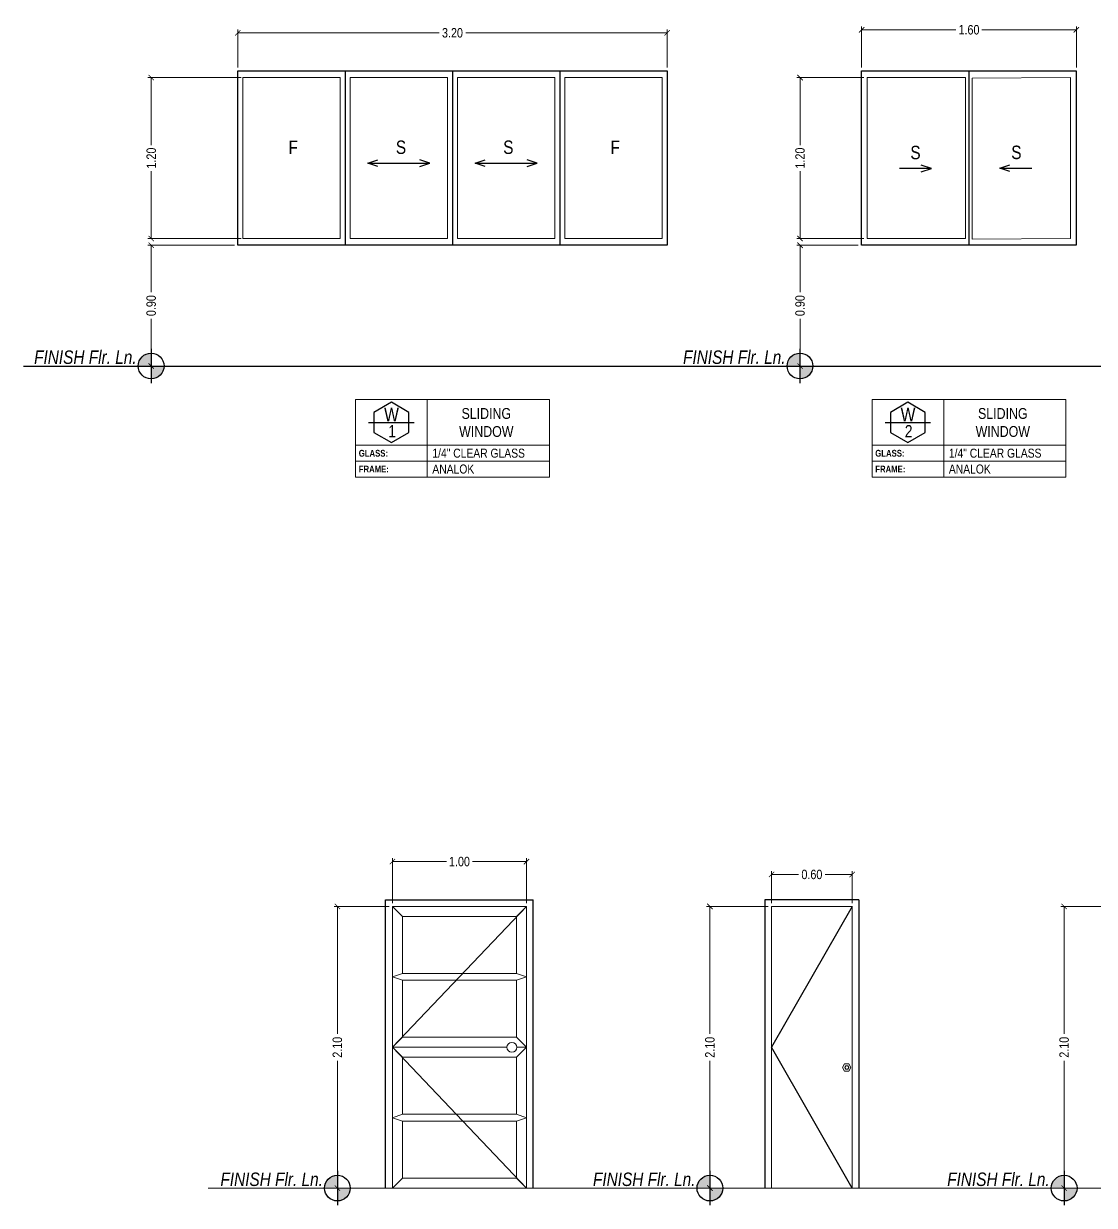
# Model space of a CAD drawing. Header units: metres. Extents: x -460 to 31334, y -1777 to 24987.
# Drawn here: x 129.09 to 137.06, y -799.13 to -790.32 of the extents above; entities that cross this region are included whole.
import ezdxf

# ---------------------------------------------------------------- set-up
doc = ezdxf.new("R2010")
doc.units = ezdxf.units.M
doc.header["$MEASUREMENT"] = 0
doc.linetypes.add('CENTERX2', pattern=[4, 2.5, -0.5, 0.5, -0.5])
doc.linetypes.add('DASHED2', pattern=[0.375, 0.25, -0.125])
doc.layers.get('Defpoints').update_dxf_attribs({"color": 2})
for name, color, linetype in [('01 FURNITURE', 8, 'Continuous'), ('Anno_Flr. Level', 1, 'Continuous'), ('Anno_Win&Dr Sched', 1, 'Continuous')]:
    doc.layers.add(name, color=color, linetype=linetype)
for name, color, linetype, lineweight in [('Anno_Dimension', 44, 'CENTERX2', 13), ('Arch_Door', 1, 'Continuous', 18), ('DOOR', 6, 'Continuous', 20)]:
    doc.layers.add(name, color=color, linetype=linetype, lineweight=lineweight)
doc.styles.add('AN100', font='ARIALN.TTF', dxfattribs={"height": 0.25})
doc.styles.add('rs', font='ARIALN.TTF')
doc.styles.add('scale 75', font='ARIALN.TTF', dxfattribs={"height": 0.125})
doc.styles.get("Standard").update_dxf_attribs({"font": 'arial.ttf'})
doc.dimstyles.new('FOOTING', dxfattribs={"dimtxt": 0.07, "dimasz": 0.04, "dimexe": 0.025, "dimexo": 0.025, "dimgap": 0.025, "dimtad": 0, "dimzin": 0, "dimdsep": 46, "dimtxsty": 'rs', "dimblk": 'ARCHTICK', "dimcen": 0.025, "dimclrd": 106, "dimclre": 67, "dimclrt": 3, "dimadec": 0, "dimazin": 0, "dimtfac": 1, "dimtofl": 0, "dimtmove": 0, "dimatfit": 3, "dimldrblk": 'ARCHTICK', "dimfxl": 0.1, "dimtolj": 1, "dimtzin": 0, "dimlwd": 0, "dimlwe": 0, "dimarcsym": 0})

# ---------------------------------------------------------------- blocks, each defined once
blk = doc.blocks.new('_ArchTick')
at = {"color": 0, "linetype": 'ByBlock', "const_width": 0.15}
blk.add_lwpolyline([(-0.5, -0.5), (0.5, 0.5)], dxfattribs=at)
blk = doc.blocks.new('*D360')
at = {"layer": '01 FURNITURE', "color": 67, "lineweight": 0, "transparency": 16777216}
for p, q in [((130.6811, -790.6491), (130.6811, -790.3656)), ((133.8811, -790.6491), (133.8811, -790.3656))]:
    blk.add_line(p, q, dxfattribs=at)
at = {"layer": '01 FURNITURE', "color": 106, "lineweight": 0, "transparency": 16777216}
for p, q in [((130.6811, -790.3906), (132.1816, -790.3906)), ((133.8811, -790.3906), (132.3806, -790.3906))]:
    blk.add_line(p, q, dxfattribs=at)
at = {"layer": 'Defpoints', "color": 0, "transparency": 16777216}
for p in [(133.8811, -790.3906), (130.6811, -790.6741), (133.8811, -790.6741)]:
    blk.add_point(p, dxfattribs=at)
at = {"layer": '01 FURNITURE', "color": 106, "lineweight": 0, "transparency": 16777216, "xscale": 0.04, "yscale": 0.04, "zscale": 0.04, "rotation": 180}
blk.add_blockref('_ArchTick', (130.6811, -790.3906), dxfattribs=at)
at = {"layer": '01 FURNITURE', "color": 106, "lineweight": 0, "transparency": 16777216, "xscale": 0.04, "yscale": 0.04, "zscale": 0.04}
blk.add_blockref('_ArchTick', (133.8811, -790.3906), dxfattribs=at)
at = {"layer": '01 FURNITURE', "color": 3, "lineweight": 9, "transparency": 16777216, "insert": (132.2811, -790.3906), "char_height": 0.07, "attachment_point": 5, "style": 'rs'}
blk.add_mtext('\\A1;3.20', dxfattribs=at)
blk = doc.blocks.new('*D361')
at = {"layer": '01 FURNITURE', "color": 67, "lineweight": 0, "transparency": 16777216}
for p, q in [((130.7061, -790.7241), (130.0115, -790.7241)), ((130.7061, -791.9241), (130.0115, -791.9241))]:
    blk.add_line(p, q, dxfattribs=at)
at = {"layer": '01 FURNITURE', "color": 106, "lineweight": 0, "transparency": 16777216}
for p, q in [((130.0365, -790.7241), (130.0365, -791.2273)), ((130.0365, -791.9241), (130.0365, -791.4209))]:
    blk.add_line(p, q, dxfattribs=at)
at = {"layer": 'Defpoints', "color": 0, "transparency": 16777216}
for p in [(130.7311, -790.7241), (130.0365, -791.9241), (130.7311, -791.9241)]:
    blk.add_point(p, dxfattribs=at)
at = {"layer": '01 FURNITURE', "color": 106, "lineweight": 0, "transparency": 16777216, "xscale": 0.04, "yscale": 0.04, "zscale": 0.04}
for p, rotation in [((130.0365, -790.7241), 90), ((130.0365, -791.9241), 270)]:
    blk.add_blockref('_ArchTick', p, dxfattribs=dict(at, rotation=rotation))
at = {"layer": '01 FURNITURE', "color": 3, "lineweight": 9, "transparency": 16777216, "insert": (130.0365, -791.3241), "char_height": 0.07, "attachment_point": 5, "rotation": 90, "style": 'rs'}
blk.add_mtext('\\A1;1.20', dxfattribs=at)
blk = doc.blocks.new('*D372')
at = {"layer": '01 FURNITURE', "color": 67, "lineweight": 0, "transparency": 16777216}
for p, q in [((131.8082, -796.9024), (131.3983, -796.9024)), ((131.7582, -799.0024), (131.3983, -799.0024))]:
    blk.add_line(p, q, dxfattribs=at)
at = {"layer": '01 FURNITURE', "color": 106, "lineweight": 0, "transparency": 16777216}
for p, q in [((131.4233, -796.9024), (131.4233, -797.8525)), ((131.4233, -799.0024), (131.4233, -798.0524))]:
    blk.add_line(p, q, dxfattribs=at)
at = {"layer": 'Defpoints', "color": 0, "transparency": 16777216}
for p in [(131.8332, -796.9024), (131.4233, -799.0024), (131.7832, -799.0024)]:
    blk.add_point(p, dxfattribs=at)
at = {"layer": '01 FURNITURE', "color": 106, "lineweight": 0, "transparency": 16777216, "xscale": 0.04, "yscale": 0.04, "zscale": 0.04}
for p, rotation in [((131.4233, -796.9024), 90), ((131.4233, -799.0024), 270)]:
    blk.add_blockref('_ArchTick', p, dxfattribs=dict(at, rotation=rotation))
at = {"layer": '01 FURNITURE', "color": 3, "lineweight": 9, "transparency": 16777216, "insert": (131.4233, -797.9524), "char_height": 0.07, "attachment_point": 5, "rotation": 90, "style": 'rs'}
blk.add_mtext('\\A1;2.10', dxfattribs=at)
blk = doc.blocks.new('*D373')
at = {"layer": '01 FURNITURE', "color": 67, "lineweight": 0, "transparency": 16777216}
for p, q in [((131.8332, -796.8774), (131.8332, -796.5436)), ((132.8332, -796.8774), (132.8332, -796.5436))]:
    blk.add_line(p, q, dxfattribs=at)
at = {"layer": '01 FURNITURE', "color": 106, "lineweight": 0, "transparency": 16777216}
for p, q in [((131.8332, -796.5686), (132.2364, -796.5686)), ((132.8332, -796.5686), (132.43, -796.5686))]:
    blk.add_line(p, q, dxfattribs=at)
at = {"layer": 'Defpoints', "color": 0, "transparency": 16777216}
for p in [(132.8332, -796.5686), (131.8332, -796.9024), (132.8332, -796.9024)]:
    blk.add_point(p, dxfattribs=at)
at = {"layer": '01 FURNITURE', "color": 106, "lineweight": 0, "transparency": 16777216, "xscale": 0.04, "yscale": 0.04, "zscale": 0.04, "rotation": 180}
blk.add_blockref('_ArchTick', (131.8332, -796.5686), dxfattribs=at)
at = {"layer": '01 FURNITURE', "color": 106, "lineweight": 0, "transparency": 16777216, "xscale": 0.04, "yscale": 0.04, "zscale": 0.04}
blk.add_blockref('_ArchTick', (132.8332, -796.5686), dxfattribs=at)
at = {"layer": '01 FURNITURE', "color": 3, "lineweight": 9, "transparency": 16777216, "insert": (132.3332, -796.5686), "char_height": 0.07, "attachment_point": 5, "style": 'rs'}
blk.add_mtext('\\A1;1.00', dxfattribs=at)
blk = doc.blocks.new('Origin_!')
at = {"layer": 'Anno_Flr. Level'}
h = blk.add_hatch(color=256, dxfattribs=at)
h.paths.add_polyline_path([(0, 0.128, 0.414214), (-0.128, 0), (0, 0)])
h.paths.add_polyline_path([(0.128, 0), (0, 0), (0, -0.128, 0.414214)])
blk.add_line((0, 0.171), (0, -0.171), dxfattribs=at)
blk.add_circle((0, 0), 0.128, dxfattribs=at)
blk = doc.blocks.new('*D451')
at = {"layer": '01 FURNITURE', "color": 67, "lineweight": 0, "transparency": 16777216}
for p, q in [((130.6561, -791.9741), (130.0109, -791.9741)), ((130.3703, -792.8741), (130.0109, -792.8741))]:
    blk.add_line(p, q, dxfattribs=at)
at = {"layer": '01 FURNITURE', "color": 106, "lineweight": 0, "transparency": 16777216}
for p, q in [((130.0359, -791.9741), (130.0359, -792.3246)), ((130.0359, -792.8741), (130.0359, -792.5236))]:
    blk.add_line(p, q, dxfattribs=at)
at = {"layer": 'Defpoints', "color": 0, "transparency": 16777216}
for p in [(130.6811, -791.9741), (130.0359, -792.8741), (130.3953, -792.8741)]:
    blk.add_point(p, dxfattribs=at)
at = {"layer": '01 FURNITURE', "color": 106, "lineweight": 0, "transparency": 16777216, "xscale": 0.04, "yscale": 0.04, "zscale": 0.04}
for p, rotation in [((130.0359, -791.9741), 90), ((130.0359, -792.8741), 270)]:
    blk.add_blockref('_ArchTick', p, dxfattribs=dict(at, rotation=rotation))
at = {"layer": '01 FURNITURE', "color": 3, "lineweight": 9, "transparency": 16777216, "insert": (130.0359, -792.4241), "char_height": 0.07, "attachment_point": 5, "rotation": 90, "style": 'rs'}
blk.add_mtext('\\A1;0.90', dxfattribs=at)
blk = doc.blocks.new('*D526')
at = {"layer": '01 FURNITURE', "color": 67, "lineweight": 0, "transparency": 16777216}
for p, q in [((134.6595, -796.8774), (134.6595, -796.6393)), ((135.2595, -796.8774), (135.2595, -796.6393))]:
    blk.add_line(p, q, dxfattribs=at)
at = {"layer": '01 FURNITURE', "color": 106, "lineweight": 0, "transparency": 16777216}
for p, q in [((134.6595, -796.6643), (134.86, -796.6643)), ((135.2595, -796.6643), (135.0589, -796.6643))]:
    blk.add_line(p, q, dxfattribs=at)
at = {"layer": 'Defpoints', "color": 0, "transparency": 16777216}
for p in [(135.2595, -796.6643), (134.6595, -796.9024), (135.2595, -796.9024)]:
    blk.add_point(p, dxfattribs=at)
at = {"layer": '01 FURNITURE', "color": 106, "lineweight": 0, "transparency": 16777216, "xscale": 0.04, "yscale": 0.04, "zscale": 0.04, "rotation": 180}
blk.add_blockref('_ArchTick', (134.6595, -796.6643), dxfattribs=at)
at = {"layer": '01 FURNITURE', "color": 106, "lineweight": 0, "transparency": 16777216, "xscale": 0.04, "yscale": 0.04, "zscale": 0.04}
blk.add_blockref('_ArchTick', (135.2595, -796.6643), dxfattribs=at)
at = {"layer": '01 FURNITURE', "color": 3, "lineweight": 9, "transparency": 16777216, "insert": (134.9595, -796.6643), "char_height": 0.07, "attachment_point": 5, "style": 'rs'}
blk.add_mtext('\\A1;0.60', dxfattribs=at)
blk = doc.blocks.new('*D527')
at = {"layer": '01 FURNITURE', "color": 67, "lineweight": 0, "transparency": 16777216}
for p, q in [((134.6345, -796.9024), (134.1746, -796.9024)), ((134.5845, -799.0024), (134.1746, -799.0024))]:
    blk.add_line(p, q, dxfattribs=at)
at = {"layer": '01 FURNITURE', "color": 106, "lineweight": 0, "transparency": 16777216}
for p, q in [((134.1996, -796.9024), (134.1996, -797.8525)), ((134.1996, -799.0024), (134.1996, -798.0524))]:
    blk.add_line(p, q, dxfattribs=at)
at = {"layer": 'Defpoints', "color": 0, "transparency": 16777216}
for p in [(134.6595, -796.9024), (134.1996, -799.0024), (134.6095, -799.0024)]:
    blk.add_point(p, dxfattribs=at)
at = {"layer": '01 FURNITURE', "color": 106, "lineweight": 0, "transparency": 16777216, "xscale": 0.04, "yscale": 0.04, "zscale": 0.04}
for p, rotation in [((134.1996, -796.9024), 90), ((134.1996, -799.0024), 270)]:
    blk.add_blockref('_ArchTick', p, dxfattribs=dict(at, rotation=rotation))
at = {"layer": '01 FURNITURE', "color": 3, "lineweight": 9, "transparency": 16777216, "insert": (134.1996, -797.9524), "char_height": 0.07, "attachment_point": 5, "rotation": 90, "style": 'rs'}
blk.add_mtext('\\A1;2.10', dxfattribs=at)
blk = doc.blocks.new('*D684')
at = {"layer": '01 FURNITURE', "color": 67, "lineweight": 0, "transparency": 16777216}
for p, q in [((137.2242, -796.9024), (136.8144, -796.9024)), ((137.1742, -799.0024), (136.8144, -799.0024))]:
    blk.add_line(p, q, dxfattribs=at)
at = {"layer": '01 FURNITURE', "color": 106, "lineweight": 0, "transparency": 16777216}
for p, q in [((136.8394, -796.9024), (136.8394, -797.8525)), ((136.8394, -799.0024), (136.8394, -798.0524))]:
    blk.add_line(p, q, dxfattribs=at)
at = {"layer": 'Defpoints', "color": 0, "transparency": 16777216}
for p in [(137.2492, -796.9024), (136.8394, -799.0024), (137.1992, -799.0024)]:
    blk.add_point(p, dxfattribs=at)
at = {"layer": '01 FURNITURE', "color": 106, "lineweight": 0, "transparency": 16777216, "xscale": 0.04, "yscale": 0.04, "zscale": 0.04}
for p, rotation in [((136.8394, -796.9024), 90), ((136.8394, -799.0024), 270)]:
    blk.add_blockref('_ArchTick', p, dxfattribs=dict(at, rotation=rotation))
at = {"layer": '01 FURNITURE', "color": 3, "lineweight": 9, "transparency": 16777216, "insert": (136.8394, -797.9524), "char_height": 0.07, "attachment_point": 5, "rotation": 90, "style": 'rs'}
blk.add_mtext('\\A1;2.10', dxfattribs=at)
blk = doc.blocks.new('*D704')
at = {"layer": '01 FURNITURE', "color": 67, "lineweight": 0, "transparency": 16777216}
for p, q in [((135.3303, -790.6491), (135.3303, -790.3429)), ((136.9303, -790.6491), (136.9303, -790.3429))]:
    blk.add_line(p, q, dxfattribs=at)
at = {"layer": '01 FURNITURE', "color": 106, "lineweight": 0, "transparency": 16777216}
for p, q in [((135.3303, -790.3679), (136.0335, -790.3679)), ((136.9303, -790.3679), (136.227, -790.3679))]:
    blk.add_line(p, q, dxfattribs=at)
at = {"layer": 'Defpoints', "color": 0, "lineweight": 100, "transparency": 16777216}
for p in [(136.9303, -790.3679), (135.3303, -790.6741), (136.9303, -790.6741)]:
    blk.add_point(p, dxfattribs=at)
at = {"layer": '01 FURNITURE', "color": 106, "lineweight": 0, "transparency": 16777216, "xscale": 0.04, "yscale": 0.04, "zscale": 0.04, "rotation": 180}
blk.add_blockref('_ArchTick', (135.3303, -790.3679), dxfattribs=at)
at = {"layer": '01 FURNITURE', "color": 106, "lineweight": 0, "transparency": 16777216, "xscale": 0.04, "yscale": 0.04, "zscale": 0.04}
blk.add_blockref('_ArchTick', (136.9303, -790.3679), dxfattribs=at)
at = {"layer": '01 FURNITURE', "color": 3, "lineweight": 9, "transparency": 16777216, "insert": (136.1303, -790.3679), "char_height": 0.07, "attachment_point": 5, "style": 'rs'}
blk.add_mtext('\\A1;1.60', dxfattribs=at)
blk = doc.blocks.new('*D705')
at = {"layer": '01 FURNITURE', "color": 67, "lineweight": 0, "transparency": 16777216}
for p, q in [((135.3478, -790.7241), (134.8464, -790.7241)), ((135.3478, -791.9241), (134.8464, -791.9241))]:
    blk.add_line(p, q, dxfattribs=at)
at = {"layer": '01 FURNITURE', "color": 106, "lineweight": 0, "transparency": 16777216}
for p, q in [((134.8714, -790.7241), (134.8714, -791.2273)), ((134.8714, -791.9241), (134.8714, -791.4209))]:
    blk.add_line(p, q, dxfattribs=at)
at = {"layer": 'Defpoints', "color": 0, "transparency": 16777216}
for p in [(135.3728, -790.7241), (134.8714, -791.9241), (135.3728, -791.9241)]:
    blk.add_point(p, dxfattribs=at)
at = {"layer": '01 FURNITURE', "color": 106, "lineweight": 0, "transparency": 16777216, "xscale": 0.04, "yscale": 0.04, "zscale": 0.04}
for p, rotation in [((134.8714, -790.7241), 90), ((134.8714, -791.9241), 270)]:
    blk.add_blockref('_ArchTick', p, dxfattribs=dict(at, rotation=rotation))
at = {"layer": '01 FURNITURE', "color": 3, "lineweight": 9, "transparency": 16777216, "insert": (134.8714, -791.3241), "char_height": 0.07, "attachment_point": 5, "rotation": 90, "style": 'rs'}
blk.add_mtext('\\A1;1.20', dxfattribs=at)
blk = doc.blocks.new('*D706')
at = {"layer": '01 FURNITURE', "color": 67, "lineweight": 0, "transparency": 16777216}
for p, q in [((135.3053, -791.9741), (134.8464, -791.9741)), ((135.2057, -792.8741), (134.8464, -792.8741))]:
    blk.add_line(p, q, dxfattribs=at)
at = {"layer": '01 FURNITURE', "color": 106, "lineweight": 0, "transparency": 16777216}
for p, q in [((134.8714, -791.9741), (134.8714, -792.3246)), ((134.8714, -792.8741), (134.8714, -792.5236))]:
    blk.add_line(p, q, dxfattribs=at)
at = {"layer": 'Defpoints', "color": 0, "lineweight": 100, "transparency": 16777216}
for p in [(135.3303, -791.9741), (134.8714, -792.8741), (135.2307, -792.8741)]:
    blk.add_point(p, dxfattribs=at)
at = {"layer": '01 FURNITURE', "color": 106, "lineweight": 0, "transparency": 16777216, "xscale": 0.04, "yscale": 0.04, "zscale": 0.04}
for p, rotation in [((134.8714, -791.9741), 90), ((134.8714, -792.8741), 270)]:
    blk.add_blockref('_ArchTick', p, dxfattribs=dict(at, rotation=rotation))
at = {"layer": '01 FURNITURE', "color": 3, "lineweight": 9, "transparency": 16777216, "insert": (134.8714, -792.4241), "char_height": 0.07, "attachment_point": 5, "rotation": 90, "style": 'rs'}
blk.add_mtext('\\A1;0.90', dxfattribs=at)

msp = doc.modelspace()

# ---------------------------------------------------------------- linework, layer by layer
for p, q in [((131.64984, -791.36166), (132.11234, -791.36166)), ((132.44984, -791.36166), (132.91234, -791.36166)), ((135.84995, -791.40112), (135.61245, -791.40112)), ((136.36042, -791.3999), (136.59792, -791.3999))]:
    msp.add_line(p, q)
at = {"color": 8, "linetype": 'DASHED2', "ltscale": 10}
for p, q in [((132.83319, -796.90241), (131.83319, -797.95241)), ((135.25946, -796.90241), (134.65946, -797.95241)), ((131.83319, -797.95241), (132.83319, -799.00241)), ((135.25946, -799.00241), (134.65946, -797.95241))]:
    msp.add_line(p, q, dxfattribs=at)
for points in [[(131.72484, -791.38666), (131.64984, -791.36166), (131.72484, -791.33666)], [(132.03734, -791.38666), (132.11234, -791.36166), (132.03734, -791.33666)], [(132.52484, -791.38666), (132.44984, -791.36166), (132.52484, -791.33666)], [(132.83734, -791.38666), (132.91234, -791.36166), (132.83734, -791.33666)], [(135.77495, -791.42612), (135.84995, -791.40112), (135.77495, -791.37612)], [(136.43542, -791.4249), (136.36042, -791.3999), (136.43542, -791.3749)]]:
    msp.add_lwpolyline(points)
at = {"layer": '01 FURNITURE', "color": 1, "lineweight": 30}
for p, q in [((131.48109, -790.67411), (131.48109, -791.97411)), ((132.28109, -790.67411), (132.28109, -791.97411)), ((133.08109, -790.67411), (133.08109, -791.97411)), ((136.13027, -790.67411), (136.13027, -791.97411)), ((129.08537, -792.87411), (142.43182, -792.87411)), ((131.78319, -796.85241), (132.88319, -796.85241)), ((131.78319, -799.00241), (131.78319, -796.85241)), ((132.88319, -799.00241), (132.88319, -796.85241)), ((135.30946, -796.85241), (134.60946, -796.85241)), ((134.60946, -796.85241), (134.60946, -799.00241)), ((135.30946, -796.85241), (135.30946, -799.00241))]:
    msp.add_line(p, q, dxfattribs=at)
at = {"layer": '01 FURNITURE', "color": 4, "lineweight": 9}
for p, q in [((130.39527, -792.87411), (129.08537, -792.87411)), ((135.23073, -792.87411), (133.92135, -792.87411))]:
    msp.add_line(p, q, dxfattribs=at)
at = {"layer": '01 FURNITURE', "color": 3, "lineweight": 20}
for p, q in [((131.83319, -799.00241), (131.83319, -796.90241)), ((131.83319, -796.90241), (132.83319, -796.90241)), ((131.90819, -796.97741), (131.83319, -796.90241)), ((132.75819, -796.97741), (132.83319, -796.90241)), ((132.83319, -799.00241), (132.83319, -796.90241)), ((131.90819, -796.97741), (132.75819, -796.97741)), ((131.90819, -797.40241), (131.90819, -796.97741)), ((132.75819, -797.40241), (132.75819, -796.97741)), ((131.83319, -797.42741), (131.90819, -797.40241)), ((131.83319, -797.42741), (131.90819, -797.45241)), ((131.90819, -797.40241), (132.75819, -797.40241)), ((131.90819, -797.87741), (131.90819, -797.45241)), ((131.90819, -797.45241), (132.75819, -797.45241)), ((132.83319, -797.42741), (132.75819, -797.40241)), ((132.83319, -797.42741), (132.75819, -797.45241)), ((132.75819, -797.87741), (132.75819, -797.45241)), ((131.83319, -797.95241), (131.90819, -797.87741)), ((131.90819, -797.87741), (132.75819, -797.87741)), ((132.75819, -797.87741), (132.83319, -797.95241)), ((131.83319, -797.95241), (132.68709, -797.95241)), ((131.90819, -798.02741), (131.83319, -797.95241)), ((132.83319, -797.95241), (132.75819, -798.02741)), ((132.76042, -797.95241), (132.83319, -797.95241)), ((131.90819, -798.02741), (132.75819, -798.02741)), ((131.90819, -798.45241), (131.90819, -798.02741)), ((132.75819, -798.45241), (132.75819, -798.02741)), ((131.83319, -798.47741), (131.90819, -798.45241)), ((131.90819, -798.45241), (132.75819, -798.45241)), ((132.83319, -798.47741), (132.75819, -798.45241)), ((131.83319, -798.47741), (131.90819, -798.50241)), ((131.90819, -798.92741), (131.90819, -798.50241)), ((131.90819, -798.50241), (132.75819, -798.50241)), ((132.83319, -798.47741), (132.75819, -798.50241)), ((132.75819, -798.92741), (132.75819, -798.50241)), ((131.83319, -799.00241), (131.90819, -798.92741)), ((131.90819, -798.92741), (132.75819, -798.92741)), ((132.83319, -799.00241), (132.75819, -798.92741))]:
    msp.add_line(p, q, dxfattribs=at)
at = {"layer": '01 FURNITURE', "color": 1, "lineweight": 18}
for p, q in [((130.45941, -799.00241), (134.20697, -799.00241)), ((133.23568, -799.00241), (136.98324, -799.00241)), ((135.87543, -799.00241), (139.62299, -799.00241))]:
    msp.add_line(p, q, dxfattribs=at)
at = {"layer": '01 FURNITURE', "color": 1, "lineweight": 30}
for points in [[(130.68109, -790.67411), (133.88109, -790.67411), (133.88109, -791.97411), (130.68109, -791.97411)], [(135.33027, -790.67411), (136.93027, -790.67411), (136.93027, -791.97411), (135.33027, -791.97411)]]:
    msp.add_lwpolyline(points, close=True, dxfattribs=at)
at = {"layer": '01 FURNITURE', "color": 3, "lineweight": 20}
for points in [[(130.71859, -790.72411), (130.71859, -791.92411), (131.44359, -791.92411), (131.44359, -790.72411)], [(131.51859, -790.72411), (131.51859, -791.92411), (132.24359, -791.92411), (132.24359, -790.72411)], [(133.04359, -790.72411), (133.04359, -791.92411), (132.31859, -791.92411), (132.31859, -790.72411)], [(133.84359, -790.72411), (133.84359, -791.92411), (133.11859, -791.92411), (133.11859, -790.72411)], [(136.10527, -791.92411), (135.37277, -791.92411), (135.37277, -790.72411), (136.10527, -790.72411)], [(136.15487, -791.92855), (136.88777, -791.92411), (136.88777, -790.72411), (136.15487, -790.72855)]]:
    msp.add_lwpolyline(points, close=True, dxfattribs=at)
at = {"layer": '01 FURNITURE', "color": 4, "lineweight": 9}
msp.add_circle((132.72375, -797.95241), 0.03667, dxfattribs=at)
at = {"layer": 'Anno_Win&Dr Sched', "color": 1}
for p, q in [((131.65632, -793.29477), (131.99508, -793.29477)), ((135.50549, -793.29477), (135.84426, -793.29477))]:
    msp.add_line(p, q, dxfattribs=at)
for points in [[(131.8257, -793.14477), (131.6958, -793.21977), (131.6958, -793.36977), (131.8257, -793.44477), (131.9556, -793.36977), (131.9556, -793.21977)], [(135.67488, -793.14477), (135.54497, -793.21977), (135.54497, -793.36977), (135.67488, -793.44477), (135.80478, -793.36977), (135.80478, -793.21977)]]:
    msp.add_lwpolyline(points, close=True, dxfattribs=at)
at = {"layer": 'Arch_Door', "color": 2, "linetype": 'Continuous', "ltscale": 0.5}
for p, q in [((131.55844, -793.12411), (133.00375, -793.12411)), ((131.55844, -793.12411), (131.55844, -793.70183)), ((133.00375, -793.12411), (133.00375, -793.70183)), ((135.40761, -793.12411), (136.85292, -793.12411)), ((135.40761, -793.12411), (135.40761, -793.70183)), ((136.85292, -793.12411), (136.85292, -793.70183)), ((131.55844, -793.46544), (133.00375, -793.46544)), ((135.40761, -793.46544), (136.85292, -793.46544)), ((131.55844, -793.58364), (133.00375, -793.58364)), ((135.40761, -793.58364), (136.85292, -793.58364)), ((131.55844, -793.70183), (133.00375, -793.70183)), ((135.40761, -793.70183), (136.85292, -793.70183))]:
    msp.add_line(p, q, dxfattribs=at)
at = {"layer": 'Arch_Door', "color": 1, "linetype": 'Continuous', "ltscale": 0.5}
for p, q in [((132.09296, -793.12411), (132.09296, -793.70183)), ((135.94214, -793.12411), (135.94214, -793.70183))]:
    msp.add_line(p, q, dxfattribs=at)
at = {"layer": 'Arch_Door', "color": 2, "linetype": 'CENTERX2', "ltscale": 0.15}
for p, q in [((135.20321, -798.07628), (135.18734, -798.10378)), ((135.23496, -798.07628), (135.20321, -798.07628)), ((135.20435, -798.10378), (135.21184, -798.09079)), ((135.22681, -798.09079), (135.21184, -798.09079)), ((135.23431, -798.10378), (135.22681, -798.09079)), ((135.25084, -798.10378), (135.23496, -798.07628)), ((135.18734, -798.10378), (135.20321, -798.13128)), ((135.20321, -798.13128), (135.23496, -798.13128)), ((135.21184, -798.11676), (135.20435, -798.10378)), ((135.22681, -798.11676), (135.21184, -798.11676)), ((135.22681, -798.11676), (135.23431, -798.10378)), ((135.23496, -798.13128), (135.25084, -798.10378))]:
    msp.add_line(p, q, dxfattribs=at)
at = {"layer": 'DOOR', "color": 3, "lineweight": 18}
for p, q in [((135.25946, -796.90241), (134.65946, -796.90241)), ((134.65946, -796.90241), (134.65946, -799.00241)), ((135.25946, -799.00241), (135.25946, -796.90241))]:
    msp.add_line(p, q, dxfattribs=at)

# ---------------------------------------------------------------- block references
at = {"layer": 'Anno_Dimension', "color": 8, "xscale": 0.75, "yscale": 0.75, "zscale": 0.75}
for p in [(130.03541, -792.87411), (134.87087, -792.87411), (131.42333, -799.00241), (134.1996, -799.00241), (136.83935, -799.00241)]:
    msp.add_blockref('Origin_!', p, dxfattribs=at)

# ---------------------------------------------------------------- texts
at = {"layer": 'Anno_Flr. Level', "color": 2, "char_height": 0.1, "width": 0.9244825}
for s, insert, attachment_point in [('{\\fArial Narrow|b0|i0|c0|p34;\\C4;F}', (131.0592, -791.1933), 1), ('{\\fArial Narrow|b0|i0|c0|p34;\\C4;S}', (131.8592, -791.1933), 1), ('{\\fArial Narrow|b0|i0|c0|p34;\\C4;S}', (132.6592, -791.1933), 1), ('{\\fArial Narrow|b0|i0|c0|p34;\\C4;F}', (133.4592, -791.1933), 1), ('{\\fArial Narrow|b0|i0|c0|p34;\\C4;S}', (135.76988, -791.23276), 3), ('{\\fArial Narrow|b0|i0|c0|p34;\\C4;S}', (136.44527, -791.23153), 1), ('{\\fArial Narrow|b0|i1|c0|p34;FINISH Flr. Ln.}', (129.16345, -792.75832), 1), ('{\\fArial Narrow|b0|i1|c0|p34;FINISH Flr. Ln.}', (133.99943, -792.75832), 1), ('{\\fArial Narrow|b0|i1|c0|p34;FINISH Flr. Ln.}', (130.55188, -798.88663), 1), ('{\\fArial Narrow|b0|i1|c0|p34;FINISH Flr. Ln.}', (133.32815, -798.88663), 1), ('{\\fArial Narrow|b0|i1|c0|p34;FINISH Flr. Ln.}', (135.96791, -798.88663), 1)]:
    msp.add_mtext(s, dxfattribs=dict(at, insert=insert, attachment_point=attachment_point))
at = {"layer": 'Anno_Win&Dr Sched', "char_height": 0.1018539, "width": 0.1189921, "attachment_point": 1}
for insert in [(131.77175, -793.18507), (135.62093, -793.18507)]:
    msp.add_mtext('{\\fArial Narrow|b0|i0|c0|p34;W}', dxfattribs=dict(at, insert=insert))
at = {"layer": 'Arch_Door', "color": 3, "style": 'scale 75'}
for s, height, p in [('1/4" CLEAR GLASS', 0.0671446, (132.13126, -793.55741)), ('1/4" CLEAR GLASS', 0.0671446, (135.98044, -793.55741)), ('ANALOK', 0.067145, (132.13126, -793.6756)), ('ANALOK', 0.067145, (135.98044, -793.6756))]:
    msp.add_text(s, height=height, dxfattribs=at).set_placement(p)
for s, insert, char_height, width, attachment_point in [('SLIDING\\PWINDOW', (132.53327, -793.29568), 0.080573, 0.5008516, 5), ('SLIDING\\PWINDOW', (136.38245, -793.29568), 0.080573, 0.5008516, 5), ('{\\fArial Narrow|b1|i0|c0|p34;GLASS:}', (131.58287, -793.49933), 0.0503584, 1.7828763, 1), ('{\\fArial Narrow|b1|i0|c0|p34;GLASS:}', (135.43205, -793.49933), 0.0503584, 1.7828763, 1), ('{\\fArial Narrow|b1|i0|c0|p34;FRAME:}', (131.58287, -793.61753), 0.0503584, 1.7828763, 1), ('{\\fArial Narrow|b1|i0|c0|p34;FRAME:}', (135.43205, -793.61753), 0.0503584, 1.7828763, 1)]:
    msp.add_mtext(s, dxfattribs=dict(at, insert=insert, char_height=char_height, width=width, attachment_point=attachment_point))
at = {"layer": 'Arch_Door', "color": 5, "linetype": 'Continuous', "char_height": 0.09054, "width": 0.0441959, "attachment_point": 1, "style": 'AN100'}
for s, insert in [('1', (131.80264, -793.31471)), ('2', (135.65181, -793.31471))]:
    msp.add_mtext(s, dxfattribs=dict(at, insert=insert))

# ---------------------------------------------------------------- dimensions: what is measured, and where the dimension line sits
at = {"layer": '01 FURNITURE', "color": 4, "lineweight": 9}
for base, p1, p2, picture, middle in [((133.88109, -790.39062), (130.68109, -790.67411), (133.88109, -790.67411), '*D360', (132.28109, -790.39062)), ((136.93027, -790.36789), (135.33027, -790.67411), (136.93027, -790.67411), '*D704', (136.13027, -790.36789)), ((132.83319, -796.5686), (131.83319, -796.90241), (132.83319, -796.90241), '*D373', (132.33319, -796.5686)), ((135.25946, -796.66435), (134.65946, -796.90241), (135.25946, -796.90241), '*D526', (134.95946, -796.66435))]:
    dim = msp.add_linear_dim(base=base, p1=p1, p2=p2, dimstyle='FOOTING', dxfattribs=at)
    dim.commit()
    dim.dimension.update_dxf_attribs({"geometry": picture, "text_midpoint": middle})
for base, p1, p2, picture, middle in [((130.03648, -791.92411), (130.73109, -790.72411), (130.73109, -791.92411), '*D361', (130.03648, -791.32411)), ((134.87139, -791.92411), (135.37277, -790.72411), (135.37277, -791.92411), '*D705', (134.87139, -791.32411)), ((130.03593, -792.87411), (130.68109, -791.97411), (130.39527, -792.87411), '*D451', (130.03593, -792.42411)), ((134.87139, -792.87411), (135.33027, -791.97411), (135.23073, -792.87411), '*D706', (134.87139, -792.42411)), ((131.42333, -799.00241), (131.83319, -796.90241), (131.78319, -799.00241), '*D372', (131.42333, -797.95241)), ((134.1996, -799.00241), (134.65946, -796.90241), (134.60946, -799.00241), '*D527', (134.1996, -797.95241)), ((136.83935, -799.00241), (137.24921, -796.90241), (137.19921, -799.00241), '*D684', (136.83935, -797.95241))]:
    dim = msp.add_linear_dim(base=base, p1=p1, p2=p2, angle=90, dimstyle='FOOTING', dxfattribs=at)
    dim.commit()
    dim.dimension.update_dxf_attribs({"geometry": picture, "text_midpoint": middle})

doc.saveas('drawing.dxf')
